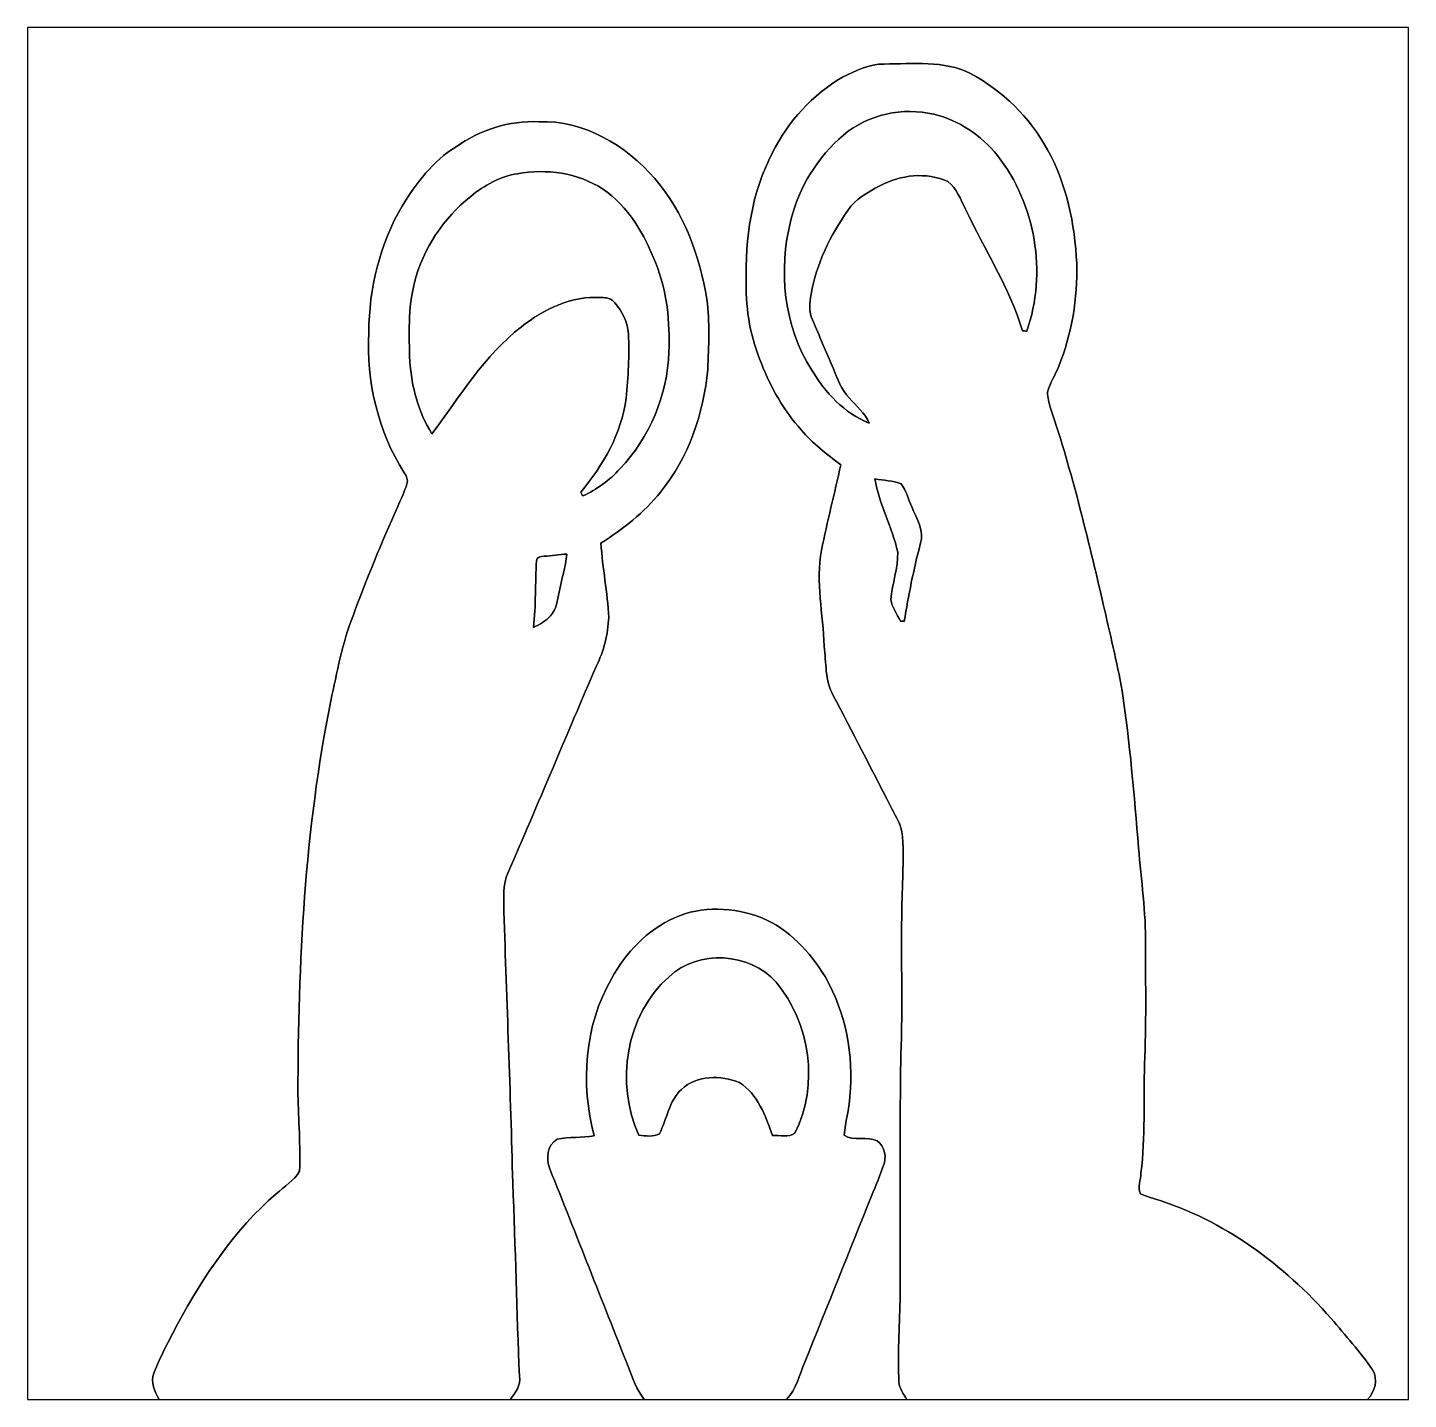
# Model space of a CAD drawing. Header units: centimetres. Extents: x -16.8 to 16.8, y -16.7 to 16.7.
import ezdxf

# ---------------------------------------------------------------- set-up
doc = ezdxf.new("R2010")
doc.units = ezdxf.units.CM
doc.header["$MEASUREMENT"] = 0
doc.layers.add('Layer 1', color=7, linetype='Continuous')

msp = doc.modelspace()

# ---------------------------------------------------------------- linework, layer by layer
at = {"layer": 'Layer 1', "color": 7}
for points, knots in [([(-16.77458, 16.66875), (-16.77458, 16.66875), (16.77458, 16.66875), (16.77458, 16.66875), (16.77458, 16.66875), (16.77458, 16.66875), (16.77458, -16.66875), (16.77458, -16.66875), (16.77458, -16.66875), (16.77458, -16.66875), (15.78046, -16.66875), (15.78046, -16.66875), (15.78046, -16.66875), (15.96496, -16.48495), (16.04821, -16.18686), (15.90393, -15.95261), (15.90393, -15.95261), (15.60618, -15.5067), (15.23647, -15.11476), (14.89781, -14.7006), (14.89781, -14.7006), (13.74599, -13.39638), (12.28901, -12.30736), (10.60979, -11.79689), (10.60979, -11.79689), (10.49443, -11.75561), (10.37202, -11.72845), (10.26407, -11.67059), (10.26407, -11.67059), (10.18187, -11.51572), (10.28065, -11.32664), (10.27465, -11.16259), (10.27465, -11.16259), (10.38931, -10.287), (10.33921, -9.40188), (10.36355, -8.52205), (10.36355, -8.52205), (10.40694, -7.55721), (10.38648, -6.59165), (10.39036, -5.62681), (10.39036, -5.62681), (10.39812, -4.83447), (10.28206, -4.04883), (10.2175, -3.26108), (10.2175, -3.26108), (10.1152, -1.98861), (10.00725, -0.71543), (9.82239, 0.54822), (9.82239, 0.54822), (9.69292, 1.25695), (9.51759, 1.95651), (9.36131, 2.65924), (9.36131, 2.65924), (8.9856, 4.25803), (8.60884, 5.8607), (8.08108, 7.41751), (8.08108, 7.41751), (8.04192, 7.54451), (8.00876, 7.67609), (8.00841, 7.80944), (8.00841, 7.80944), (8.07014, 8.03204), (8.19256, 8.23066), (8.28075, 8.44303), (8.28075, 8.44303), (8.60213, 9.23043), (8.73407, 10.08803), (8.71749, 10.93611), (8.71749, 10.93611), (8.66704, 11.89461), (8.47443, 12.86722), (7.99888, 13.71141), (7.99888, 13.71141), (7.57555, 14.4907), (6.91444, 15.13593), (6.13516, 15.55609), (6.13516, 15.55609), (5.48605, 15.87641), (4.73675, 15.78575), (4.03825, 15.78363), (4.03825, 15.78363), (3.67559, 15.78751), (3.34045, 15.62312), (3.02542, 15.46119), (3.02542, 15.46119), (2.2927, 15.03962), (1.70251, 14.38839), (1.32574, 13.6338), (1.32574, 13.6338), (0.81421, 12.66366), (0.65581, 11.54465), (0.68509, 10.45951), (0.68509, 10.45951), (0.67204, 9.79029), (0.79763, 9.12001), (1.05481, 8.5023), (1.05481, 8.5023), (1.28446, 7.91598), (1.60373, 7.36247), (2.02142, 6.8901), (2.02142, 6.8901), (2.29729, 6.5599), (2.64724, 6.30484), (2.98379, 6.04097), (2.98379, 6.04097), (2.82928, 5.35129), (2.65712, 4.66549), (2.51636, 3.97263), (2.51636, 3.97263), (2.36961, 3.19687), (2.55023, 2.41512), (2.58304, 1.63724), (2.58304, 1.63724), (2.62925, 1.23578), (2.59433, 0.80186), (2.80176, 0.43956), (2.80176, 0.43956), (3.26531, -0.45156), (3.72886, -1.34267), (4.18394, -2.23838), (4.18394, -2.23838), (4.28378, -2.44369), (4.41748, -2.63842), (4.46581, -2.86491), (4.46581, -2.86491), (4.5145, -3.21769), (4.49862, -3.5754), (4.4891, -3.93065), (4.4891, -3.93065), (4.42948, -5.24792), (4.48451, -6.56661), (4.45523, -7.88458), (4.45523, -7.88458), (4.39667, -10.01254), (4.44606, -12.14191), (4.42242, -14.27021), (4.42242, -14.27021), (4.40972, -14.9292), (4.3621, -15.58784), (4.39526, -16.24718), (4.39526, -16.24718), (4.40231, -16.40699), (4.51026, -16.53469), (4.58541, -16.66875), (4.58541, -16.66875), (4.58541, -16.66875), (1.66582, -16.66875), (1.66582, -16.66875), (1.66582, -16.66875), (1.90606, -16.42075), (1.97697, -16.06726), (2.11208, -15.76035), (2.11208, -15.76035), (2.65395, -14.40991), (3.19617, -13.05948), (3.73697, -11.70869), (3.73697, -11.70869), (3.82799, -11.47304), (3.937, -11.24373), (4.01285, -11.00279), (4.01285, -11.00279), (4.10739, -10.79641), (4.0573, -10.51772), (3.87033, -10.38225), (3.87033, -10.38225), (3.62126, -10.26336), (3.29248, -10.41012), (3.06388, -10.24361), (3.06388, -10.24361), (3.09421, -9.92858), (3.18594, -9.62096), (3.20604, -9.30416), (3.20604, -9.30416), (3.30024, -8.30368), (3.10374, -7.26793), (2.59997, -6.39445), (2.59997, -6.39445), (2.22814, -5.79437), (1.72614, -5.23734), (1.06116, -4.96429), (1.06116, -4.96429), (0.38806, -4.70464), (-0.39441, -4.66478), (-1.0601, -4.96641), (-1.0601, -4.96641), (-1.71979, -5.26274), (-2.24261, -5.8166), (-2.58692, -6.44454), (-2.58692, -6.44454), (-3.25226, -7.5879), (-3.34186, -9.00324), (-3.00778, -10.26619), (-3.00778, -10.26619), (-3.30729, -10.30817), (-3.61491, -10.28876), (-3.91054, -10.34768), (-3.91054, -10.34768), (-4.15643, -10.48138), (-4.18253, -10.82534), (-4.08587, -11.06558), (-4.08587, -11.06558), (-3.44805, -12.66578), (-2.81693, -14.2688), (-2.18369, -15.87077), (-2.18369, -15.87077), (-2.08386, -16.15052), (-1.97168, -16.42816), (-1.79282, -16.66875), (-1.79282, -16.66875), (-1.79282, -16.66875), (-5.05037, -16.66875), (-5.05037, -16.66875), (-5.05037, -16.66875), (-4.91949, -16.50824), (-4.78966, -16.32867), (-4.82388, -16.10713), (-4.82388, -16.10713), (-4.89479, -14.54291), (-4.91702, -12.97693), (-4.98687, -11.41271), (-4.98687, -11.41271), (-5.0419, -9.21314), (-5.13151, -7.01463), (-5.20171, -4.81542), (-5.20171, -4.81542), (-5.19289, -4.49862), (-5.24263, -4.15819), (-5.10011, -3.86292), (-5.10011, -3.86292), (-4.37198, -2.19534), (-3.67559, -0.514), (-2.95416, 1.15605), (-2.95416, 1.15605), (-2.77142, 1.52224), (-2.67088, 1.92793), (-2.65606, 2.33609), (-2.65606, 2.33609), (-2.68358, 2.94111), (-2.80599, 3.5366), (-2.84374, 4.14091), (-2.84374, 4.14091), (-2.30787, 4.48557), (-1.79176, 4.8768), (-1.39665, 5.38233), (-1.39665, 5.38233), (-0.71085, 6.223), (-0.34854, 7.28909), (-0.24906, 8.36048), (-0.24906, 8.36048), (-0.22331, 8.92775), (-0.19509, 9.50136), (-0.27234, 10.06581), (-0.27234, 10.06581), (-0.44485, 11.12379), (-0.8255, 12.18001), (-1.53529, 12.99951), (-1.53529, 12.99951), (-2.2352, 13.80807), (-3.2572, 14.42297), (-4.35645, 14.38169), (-4.35645, 14.38169), (-5.07153, 14.41379), (-5.78203, 14.18026), (-6.36552, 13.7728), (-6.36552, 13.7728), (-6.9282, 13.42637), (-7.3339, 12.88521), (-7.67539, 12.33135), (-7.67539, 12.33135), (-8.22043, 11.40813), (-8.47549, 10.32792), (-8.48572, 9.26112), (-8.48572, 9.26112), (-8.54004, 8.07544), (-8.27123, 6.85341), (-7.62247, 5.85047), (-7.62247, 5.85047), (-7.5752, 5.77074), (-7.5251, 5.6769), (-7.55721, 5.58165), (-7.55721, 5.58165), (-7.61541, 5.39115), (-7.70114, 5.21053), (-7.78157, 5.0292), (-7.78157, 5.0292), (-8.17386, 4.15784), (-8.53369, 3.27237), (-8.86848, 2.37737), (-8.86848, 2.37737), (-9.1253, 1.70921), (-9.25689, 1.00259), (-9.40999, 0.30586), (-9.40999, 0.30586), (-10.03935, -2.84021), (-10.20516, -6.05896), (-10.20692, -9.26077), (-10.20692, -9.26077), (-10.19528, -9.88025), (-10.14024, -10.50149), (-10.1667, -11.12061), (-10.1667, -11.12061), (-10.29406, -11.35627), (-10.53994, -11.49209), (-10.73185, -11.66954), (-10.73185, -11.66954), (-11.74256, -12.54619), (-12.50139, -13.67049), (-13.13356, -14.8403), (-13.13356, -14.8403), (-13.32759, -15.23436), (-13.55408, -15.61465), (-13.70577, -16.02811), (-13.70577, -16.02811), (-13.79149, -16.25212), (-13.68319, -16.47472), (-13.58124, -16.66875), (-13.58124, -16.66875), (-13.58124, -16.66875), (-16.77458, -16.66875), (-16.77458, -16.66875), (-16.77458, -16.66875), (-16.77458, -16.66875), (-16.77458, 16.66875), (-16.77458, 16.66875)], [0, 0, 0, 0, 0.01219512, 0.01219512, 0.01219512, 0.01219512, 0.02439024, 0.02439024, 0.02439024, 0.02439024, 0.03658537, 0.03658537, 0.03658537, 0.03658537, 0.04878049, 0.04878049, 0.04878049, 0.04878049, 0.06097561, 0.06097561, 0.06097561, 0.06097561, 0.07317073, 0.07317073, 0.07317073, 0.07317073, 0.08536585, 0.08536585, 0.08536585, 0.08536585, 0.09756098, 0.09756098, 0.09756098, 0.09756098, 0.1097561, 0.1097561, 0.1097561, 0.1097561, 0.12195122, 0.12195122, 0.12195122, 0.12195122, 0.13414634, 0.13414634, 0.13414634, 0.13414634, 0.14634146, 0.14634146, 0.14634146, 0.14634146, 0.15853659, 0.15853659, 0.15853659, 0.15853659, 0.17073171, 0.17073171, 0.17073171, 0.17073171, 0.18292683, 0.18292683, 0.18292683, 0.18292683, 0.19512195, 0.19512195, 0.19512195, 0.19512195, 0.20731707, 0.20731707, 0.20731707, 0.20731707, 0.2195122, 0.2195122, 0.2195122, 0.2195122, 0.23170732, 0.23170732, 0.23170732, 0.23170732, 0.24390244, 0.24390244, 0.24390244, 0.24390244, 0.25609756, 0.25609756, 0.25609756, 0.25609756, 0.26829268, 0.26829268, 0.26829268, 0.26829268, 0.2804878, 0.2804878, 0.2804878, 0.2804878, 0.29268293, 0.29268293, 0.29268293, 0.29268293, 0.30487805, 0.30487805, 0.30487805, 0.30487805, 0.31707317, 0.31707317, 0.31707317, 0.31707317, 0.32926829, 0.32926829, 0.32926829, 0.32926829, 0.34146341, 0.34146341, 0.34146341, 0.34146341, 0.35365854, 0.35365854, 0.35365854, 0.35365854, 0.36585366, 0.36585366, 0.36585366, 0.36585366, 0.37804878, 0.37804878, 0.37804878, 0.37804878, 0.3902439, 0.3902439, 0.3902439, 0.3902439, 0.40243902, 0.40243902, 0.40243902, 0.40243902, 0.41463415, 0.41463415, 0.41463415, 0.41463415, 0.42682927, 0.42682927, 0.42682927, 0.42682927, 0.43902439, 0.43902439, 0.43902439, 0.43902439, 0.45121951, 0.45121951, 0.45121951, 0.45121951, 0.46341463, 0.46341463, 0.46341463, 0.46341463, 0.47560976, 0.47560976, 0.47560976, 0.47560976, 0.48780488, 0.48780488, 0.48780488, 0.48780488, 0.5, 0.5, 0.5, 0.5, 0.51219512, 0.51219512, 0.51219512, 0.51219512, 0.52439024, 0.52439024, 0.52439024, 0.52439024, 0.53658537, 0.53658537, 0.53658537, 0.53658537, 0.54878049, 0.54878049, 0.54878049, 0.54878049, 0.56097561, 0.56097561, 0.56097561, 0.56097561, 0.57317073, 0.57317073, 0.57317073, 0.57317073, 0.58536585, 0.58536585, 0.58536585, 0.58536585, 0.59756098, 0.59756098, 0.59756098, 0.59756098, 0.6097561, 0.6097561, 0.6097561, 0.6097561, 0.62195122, 0.62195122, 0.62195122, 0.62195122, 0.63414634, 0.63414634, 0.63414634, 0.63414634, 0.64634146, 0.64634146, 0.64634146, 0.64634146, 0.65853659, 0.65853659, 0.65853659, 0.65853659, 0.67073171, 0.67073171, 0.67073171, 0.67073171, 0.68292683, 0.68292683, 0.68292683, 0.68292683, 0.69512195, 0.69512195, 0.69512195, 0.69512195, 0.70731707, 0.70731707, 0.70731707, 0.70731707, 0.7195122, 0.7195122, 0.7195122, 0.7195122, 0.73170732, 0.73170732, 0.73170732, 0.73170732, 0.74390244, 0.74390244, 0.74390244, 0.74390244, 0.75609756, 0.75609756, 0.75609756, 0.75609756, 0.76829268, 0.76829268, 0.76829268, 0.76829268, 0.7804878, 0.7804878, 0.7804878, 0.7804878, 0.79268293, 0.79268293, 0.79268293, 0.79268293, 0.80487805, 0.80487805, 0.80487805, 0.80487805, 0.81707317, 0.81707317, 0.81707317, 0.81707317, 0.82926829, 0.82926829, 0.82926829, 0.82926829, 0.84146341, 0.84146341, 0.84146341, 0.84146341, 0.85365854, 0.85365854, 0.85365854, 0.85365854, 0.86585366, 0.86585366, 0.86585366, 0.86585366, 0.87804878, 0.87804878, 0.87804878, 0.87804878, 0.8902439, 0.8902439, 0.8902439, 0.8902439, 0.90243902, 0.90243902, 0.90243902, 0.90243902, 0.91463415, 0.91463415, 0.91463415, 0.91463415, 0.92682927, 0.92682927, 0.92682927, 0.92682927, 0.93902439, 0.93902439, 0.93902439, 0.93902439, 0.95121951, 0.95121951, 0.95121951, 0.95121951, 0.96341463, 0.96341463, 0.96341463, 0.96341463, 0.97560976, 0.97560976, 0.97560976, 0.97560976, 1, 1, 1, 1]), ([(3.05117, 14.0589), (3.64878, 14.56549), (4.48627, 14.74082), (5.24404, 14.56302), (5.24404, 14.56302), (5.8547, 14.42085), (6.39657, 14.04549), (6.78991, 13.56325), (6.78991, 13.56325), (7.71525, 12.37827), (8.00241, 10.71457), (7.50182, 9.29358), (7.50182, 9.29358), (7.47642, 9.29464), (7.42491, 9.29711), (7.39951, 9.29816), (7.39951, 9.29816), (7.08307, 10.34697), (6.47206, 11.27125), (6.01521, 12.25938), (6.01521, 12.25938), (5.89386, 12.49116), (5.79826, 12.75891), (5.588, 12.92613), (5.588, 12.92613), (5.0613, 13.16778), (4.43336, 13.09123), (3.9303, 12.82524), (3.9303, 12.82524), (3.64596, 12.66754), (3.33551, 12.50915), (3.15666, 12.22446), (3.15666, 12.22446), (2.72274, 11.61803), (2.39466, 10.92659), (2.26095, 10.18928), (2.26095, 10.18928), (2.2225, 9.98361), (2.20063, 9.75924), (2.29306, 9.56381), (2.29306, 9.56381), (2.4705, 9.17187), (2.62819, 8.77111), (2.80282, 8.37777), (2.80282, 8.37777), (2.91077, 8.13223), (2.99508, 7.86412), (3.18841, 7.66868), (3.18841, 7.66868), (3.35703, 7.47219), (3.5754, 7.30497), (3.67312, 7.05697), (3.67312, 7.05697), (3.07093, 7.29333), (2.60526, 7.79956), (2.27859, 8.34566), (2.27859, 8.34566), (1.59314, 9.41176), (1.46191, 10.77383), (1.77024, 11.98774), (1.77024, 11.98774), (1.96568, 12.78961), (2.42499, 13.52303), (3.05117, 14.0589)], [0, 0, 0, 0, 0.05882353, 0.05882353, 0.05882353, 0.05882353, 0.11764706, 0.11764706, 0.11764706, 0.11764706, 0.17647059, 0.17647059, 0.17647059, 0.17647059, 0.23529412, 0.23529412, 0.23529412, 0.23529412, 0.29411765, 0.29411765, 0.29411765, 0.29411765, 0.35294118, 0.35294118, 0.35294118, 0.35294118, 0.41176471, 0.41176471, 0.41176471, 0.41176471, 0.47058824, 0.47058824, 0.47058824, 0.47058824, 0.52941176, 0.52941176, 0.52941176, 0.52941176, 0.58823529, 0.58823529, 0.58823529, 0.58823529, 0.64705882, 0.64705882, 0.64705882, 0.64705882, 0.70588235, 0.70588235, 0.70588235, 0.70588235, 0.76470588, 0.76470588, 0.76470588, 0.76470588, 0.82352941, 0.82352941, 0.82352941, 0.82352941, 0.88235294, 0.88235294, 0.88235294, 0.88235294, 1, 1, 1, 1]), ([(-4.8708, 13.11804), (-4.17054, 13.24398), (-3.4096, 13.14168), (-2.8067, 12.75009), (-2.8067, 12.75009), (-2.17452, 12.32217), (-1.77871, 11.64096), (-1.51448, 10.94034), (-1.51448, 10.94034), (-1.23402, 10.2616), (-1.16769, 9.51336), (-1.19098, 8.78558), (-1.19098, 8.78558), (-1.23331, 7.73571), (-1.65418, 6.7056), (-2.38301, 5.94572), (-2.38301, 5.94572), (-2.63349, 5.66596), (-2.94534, 5.44336), (-3.28542, 5.28602), (-3.28542, 5.28602), (-3.29812, 5.30931), (-3.32317, 5.35658), (-3.33587, 5.38021), (-3.33587, 5.38021), (-2.78553, 6.02968), (-2.34703, 6.80685), (-2.23238, 7.66163), (-2.23238, 7.66163), (-2.17946, 8.18021), (-2.14983, 8.70303), (-2.17558, 9.22443), (-2.17558, 9.22443), (-2.19569, 9.50666), (-2.32481, 9.76912), (-2.50543, 9.98255), (-2.50543, 9.98255), (-2.58516, 10.07851), (-2.7178, 10.11837), (-2.83986, 10.10638), (-2.83986, 10.10638), (-3.55247, 10.16459), (-4.23086, 9.82592), (-4.77767, 9.39906), (-4.77767, 9.39906), (-5.67866, 8.69668), (-6.27451, 7.70079), (-6.95008, 6.79873), (-6.95008, 6.79873), (-7.28416, 7.32155), (-7.44149, 7.94244), (-7.49053, 8.55557), (-7.49053, 8.55557), (-7.50429, 9.19551), (-7.53745, 9.85026), (-7.37341, 10.47538), (-7.37341, 10.47538), (-7.17127, 11.30124), (-6.66503, 12.03784), (-6.00569, 12.567), (-6.00569, 12.567), (-5.68008, 12.83794), (-5.29378, 13.05384), (-4.8708, 13.11804)], [0, 0, 0, 0, 0.05882353, 0.05882353, 0.05882353, 0.05882353, 0.11764706, 0.11764706, 0.11764706, 0.11764706, 0.17647059, 0.17647059, 0.17647059, 0.17647059, 0.23529412, 0.23529412, 0.23529412, 0.23529412, 0.29411765, 0.29411765, 0.29411765, 0.29411765, 0.35294118, 0.35294118, 0.35294118, 0.35294118, 0.41176471, 0.41176471, 0.41176471, 0.41176471, 0.47058824, 0.47058824, 0.47058824, 0.47058824, 0.52941176, 0.52941176, 0.52941176, 0.52941176, 0.58823529, 0.58823529, 0.58823529, 0.58823529, 0.64705882, 0.64705882, 0.64705882, 0.64705882, 0.70588235, 0.70588235, 0.70588235, 0.70588235, 0.76470588, 0.76470588, 0.76470588, 0.76470588, 0.82352941, 0.82352941, 0.82352941, 0.82352941, 0.88235294, 0.88235294, 0.88235294, 0.88235294, 1, 1, 1, 1]), ([(3.81459, 5.70195), (4.02272, 5.65503), (4.25344, 5.67126), (4.44853, 5.57777), (4.44853, 5.57777), (4.57906, 5.41937), (4.61927, 5.20735), (4.70676, 5.02391), (4.70676, 5.02391), (4.82, 4.73322), (5.02779, 4.43865), (4.91419, 4.11163), (4.91419, 4.11163), (4.75051, 3.49497), (4.6295, 2.86844), (4.52579, 2.23943), (4.52579, 2.23943), (4.50215, 2.24049), (4.45523, 2.24296), (4.43195, 2.24402), (4.43195, 2.24402), (4.34869, 2.41723), (4.22628, 2.57916), (4.1977, 2.77248), (4.1977, 2.77248), (4.23404, 3.15666), (4.37762, 3.53201), (4.36633, 3.92148), (4.36633, 3.92148), (4.2358, 4.53037), (3.90984, 5.08423), (3.81459, 5.70195)], [0, 0, 0, 0, 0.11111111, 0.11111111, 0.11111111, 0.11111111, 0.22222222, 0.22222222, 0.22222222, 0.22222222, 0.33333333, 0.33333333, 0.33333333, 0.33333333, 0.44444444, 0.44444444, 0.44444444, 0.44444444, 0.55555556, 0.55555556, 0.55555556, 0.55555556, 0.66666667, 0.66666667, 0.66666667, 0.66666667, 0.77777778, 0.77777778, 0.77777778, 0.77777778, 1, 1, 1, 1]), ([(-4.22487, 3.82058), (-4.04072, 3.83187), (-3.85798, 3.86009), (-3.67383, 3.87456), (-3.67383, 3.87456), (-3.70628, 3.56023), (-3.79801, 3.25649), (-3.86009, 2.94746), (-3.86009, 2.94746), (-3.91478, 2.75519), (-3.91478, 2.52483), (-4.06823, 2.3749), (-4.06823, 2.3749), (-4.18006, 2.24684), (-4.33705, 2.17276), (-4.48028, 2.08668), (-4.48028, 2.08668), (-4.42666, 2.62678), (-4.44041, 3.17077), (-4.41219, 3.71122), (-4.41219, 3.71122), (-4.40937, 3.81141), (-4.29966, 3.81176), (-4.22487, 3.82058)], [0, 0, 0, 0, 0.14285714, 0.14285714, 0.14285714, 0.14285714, 0.28571429, 0.28571429, 0.28571429, 0.28571429, 0.42857143, 0.42857143, 0.42857143, 0.42857143, 0.57142857, 0.57142857, 0.57142857, 0.57142857, 0.71428571, 0.71428571, 0.71428571, 0.71428571, 1, 1, 1, 1]), ([(-1.18886, -6.39586), (-0.47801, -5.73652), (0.76906, -5.79896), (1.41076, -6.52639), (1.41076, -6.52639), (2.24084, -7.52969), (2.45745, -9.0237), (1.87007, -10.19704), (1.87007, -10.19704), (1.71309, -10.3124), (1.50001, -10.24502), (1.32115, -10.25772), (1.32115, -10.25772), (1.15464, -9.78076), (0.9719, -9.25019), (0.51999, -8.96973), (0.51999, -8.96973), (0.06985, -8.78522), (-0.5147, -8.78134), (-0.88547, -9.13412), (-0.88547, -9.13412), (-1.1938, -9.42093), (-1.24143, -9.86049), (-1.42452, -10.21609), (-1.42452, -10.21609), (-1.57163, -10.30076), (-1.75754, -10.26195), (-1.92017, -10.24996), (-1.92017, -10.24996), (-2.50049, -8.98666), (-2.24966, -7.33249), (-1.18886, -6.39586)], [0, 0, 0, 0, 0.11111111, 0.11111111, 0.11111111, 0.11111111, 0.22222222, 0.22222222, 0.22222222, 0.22222222, 0.33333333, 0.33333333, 0.33333333, 0.33333333, 0.44444444, 0.44444444, 0.44444444, 0.44444444, 0.55555556, 0.55555556, 0.55555556, 0.55555556, 0.66666667, 0.66666667, 0.66666667, 0.66666667, 0.77777778, 0.77777778, 0.77777778, 0.77777778, 1, 1, 1, 1])]:
    msp.add_open_spline(points, degree=3, knots=knots, dxfattribs=at)
at = {"layer": 'Layer 1'}
for points, knots in [([(3.02542, 15.46119), (3.34045, 15.62312), (3.67559, 15.78751), (4.03825, 15.78363), (4.03825, 15.78363), (4.73675, 15.78575), (5.48605, 15.87641), (6.13516, 15.55609), (6.13516, 15.55609), (6.91444, 15.13593), (7.57555, 14.4907), (7.99888, 13.71141), (7.99888, 13.71141), (8.47443, 12.86722), (8.66704, 11.89461), (8.71749, 10.93611), (8.71749, 10.93611), (8.73407, 10.08803), (8.60213, 9.23043), (8.28075, 8.44303), (8.28075, 8.44303), (8.19256, 8.23066), (8.07014, 8.03204), (8.00841, 7.80944), (8.00841, 7.80944), (8.00876, 7.67609), (8.04192, 7.54451), (8.08108, 7.41751), (8.08108, 7.41751), (8.60884, 5.8607), (8.9856, 4.25803), (9.36131, 2.65924), (9.36131, 2.65924), (9.51759, 1.95651), (9.69292, 1.25695), (9.82239, 0.54822), (9.82239, 0.54822), (10.00725, -0.71543), (10.1152, -1.98861), (10.2175, -3.26108), (10.2175, -3.26108), (10.28206, -4.04883), (10.39812, -4.83447), (10.39036, -5.62681), (10.39036, -5.62681), (10.38648, -6.59165), (10.40694, -7.55721), (10.36355, -8.52205), (10.36355, -8.52205), (10.33921, -9.40188), (10.38931, -10.287), (10.27465, -11.16259), (10.27465, -11.16259), (10.28065, -11.32664), (10.18187, -11.51572), (10.26407, -11.67059), (10.26407, -11.67059), (10.37202, -11.72845), (10.49443, -11.75561), (10.60979, -11.79689), (10.60979, -11.79689), (12.28901, -12.30736), (13.74599, -13.39638), (14.89781, -14.7006), (14.89781, -14.7006), (15.23647, -15.11476), (15.60618, -15.5067), (15.90393, -15.95261), (15.90393, -15.95261), (16.04821, -16.18686), (15.96496, -16.48495), (15.78046, -16.66875), (15.78046, -16.66875), (15.78046, -16.66875), (4.58541, -16.66875), (4.58541, -16.66875), (4.58541, -16.66875), (4.51026, -16.53469), (4.40231, -16.40699), (4.39526, -16.24718), (4.39526, -16.24718), (4.3621, -15.58784), (4.40972, -14.9292), (4.42242, -14.27021), (4.42242, -14.27021), (4.44606, -12.14191), (4.39667, -10.01254), (4.45523, -7.88458), (4.45523, -7.88458), (4.48451, -6.56661), (4.42948, -5.24792), (4.4891, -3.93065), (4.4891, -3.93065), (4.49862, -3.5754), (4.5145, -3.21769), (4.46581, -2.86491), (4.46581, -2.86491), (4.41748, -2.63842), (4.28378, -2.44369), (4.18394, -2.23838), (4.18394, -2.23838), (3.72886, -1.34267), (3.26531, -0.45156), (2.80176, 0.43956), (2.80176, 0.43956), (2.59433, 0.80186), (2.62925, 1.23578), (2.58304, 1.63724), (2.58304, 1.63724), (2.55023, 2.41512), (2.36961, 3.19687), (2.51636, 3.97263), (2.51636, 3.97263), (2.65712, 4.66549), (2.82928, 5.35129), (2.98379, 6.04097), (2.98379, 6.04097), (2.64724, 6.30484), (2.29729, 6.5599), (2.02142, 6.8901), (2.02142, 6.8901), (1.60373, 7.36247), (1.28446, 7.91598), (1.05481, 8.5023), (1.05481, 8.5023), (0.79763, 9.12001), (0.67204, 9.79029), (0.68509, 10.45951), (0.68509, 10.45951), (0.65581, 11.54465), (0.81421, 12.66366), (1.32574, 13.6338), (1.32574, 13.6338), (1.70251, 14.38839), (2.2927, 15.03962), (3.02542, 15.46119), (3.02542, 15.46119), (3.02542, 15.46119), (3.02542, 15.46119), (3.02542, 15.46119)], [0, 0, 0, 0, 0.02777778, 0.02777778, 0.02777778, 0.02777778, 0.05555556, 0.05555556, 0.05555556, 0.05555556, 0.08333333, 0.08333333, 0.08333333, 0.08333333, 0.11111111, 0.11111111, 0.11111111, 0.11111111, 0.13888889, 0.13888889, 0.13888889, 0.13888889, 0.16666667, 0.16666667, 0.16666667, 0.16666667, 0.19444444, 0.19444444, 0.19444444, 0.19444444, 0.22222222, 0.22222222, 0.22222222, 0.22222222, 0.25, 0.25, 0.25, 0.25, 0.27777778, 0.27777778, 0.27777778, 0.27777778, 0.30555556, 0.30555556, 0.30555556, 0.30555556, 0.33333333, 0.33333333, 0.33333333, 0.33333333, 0.36111111, 0.36111111, 0.36111111, 0.36111111, 0.38888889, 0.38888889, 0.38888889, 0.38888889, 0.41666667, 0.41666667, 0.41666667, 0.41666667, 0.44444444, 0.44444444, 0.44444444, 0.44444444, 0.47222222, 0.47222222, 0.47222222, 0.47222222, 0.5, 0.5, 0.5, 0.5, 0.52777778, 0.52777778, 0.52777778, 0.52777778, 0.55555556, 0.55555556, 0.55555556, 0.55555556, 0.58333333, 0.58333333, 0.58333333, 0.58333333, 0.61111111, 0.61111111, 0.61111111, 0.61111111, 0.63888889, 0.63888889, 0.63888889, 0.63888889, 0.66666667, 0.66666667, 0.66666667, 0.66666667, 0.69444444, 0.69444444, 0.69444444, 0.69444444, 0.72222222, 0.72222222, 0.72222222, 0.72222222, 0.75, 0.75, 0.75, 0.75, 0.77777778, 0.77777778, 0.77777778, 0.77777778, 0.80555556, 0.80555556, 0.80555556, 0.80555556, 0.83333333, 0.83333333, 0.83333333, 0.83333333, 0.86111111, 0.86111111, 0.86111111, 0.86111111, 0.88888889, 0.88888889, 0.88888889, 0.88888889, 0.91666667, 0.91666667, 0.91666667, 0.91666667, 0.94444444, 0.94444444, 0.94444444, 0.94444444, 1, 1, 1, 1]), ([(3.05117, 14.0589), (2.42499, 13.52303), (1.96568, 12.78961), (1.77024, 11.98774), (1.77024, 11.98774), (1.46191, 10.77383), (1.59314, 9.41176), (2.27859, 8.34566), (2.27859, 8.34566), (2.60526, 7.79956), (3.07093, 7.29333), (3.67312, 7.05697), (3.67312, 7.05697), (3.5754, 7.30497), (3.35703, 7.47219), (3.18841, 7.66868), (3.18841, 7.66868), (2.99508, 7.86412), (2.91077, 8.13223), (2.80282, 8.37777), (2.80282, 8.37777), (2.62819, 8.77111), (2.4705, 9.17187), (2.29306, 9.56381), (2.29306, 9.56381), (2.20063, 9.75924), (2.2225, 9.98361), (2.26095, 10.18928), (2.26095, 10.18928), (2.39466, 10.92659), (2.72274, 11.61803), (3.15666, 12.22446), (3.15666, 12.22446), (3.33551, 12.50915), (3.64596, 12.66754), (3.9303, 12.82524), (3.9303, 12.82524), (4.43336, 13.09123), (5.0613, 13.16778), (5.588, 12.92613), (5.588, 12.92613), (5.79826, 12.75891), (5.89386, 12.49116), (6.01521, 12.25938), (6.01521, 12.25938), (6.47206, 11.27125), (7.08307, 10.34697), (7.39951, 9.29816), (7.39951, 9.29816), (7.42491, 9.29711), (7.47642, 9.29464), (7.50182, 9.29358), (7.50182, 9.29358), (8.00241, 10.71457), (7.71525, 12.37827), (6.78991, 13.56325), (6.78991, 13.56325), (6.39657, 14.04549), (5.8547, 14.42085), (5.24404, 14.56302), (5.24404, 14.56302), (4.48627, 14.74082), (3.64878, 14.56549), (3.05117, 14.0589), (3.05117, 14.0589), (3.05117, 14.0589), (3.05117, 14.0589), (3.05117, 14.0589)], [0, 0, 0, 0, 0.05555556, 0.05555556, 0.05555556, 0.05555556, 0.11111111, 0.11111111, 0.11111111, 0.11111111, 0.16666667, 0.16666667, 0.16666667, 0.16666667, 0.22222222, 0.22222222, 0.22222222, 0.22222222, 0.27777778, 0.27777778, 0.27777778, 0.27777778, 0.33333333, 0.33333333, 0.33333333, 0.33333333, 0.38888889, 0.38888889, 0.38888889, 0.38888889, 0.44444444, 0.44444444, 0.44444444, 0.44444444, 0.5, 0.5, 0.5, 0.5, 0.55555556, 0.55555556, 0.55555556, 0.55555556, 0.61111111, 0.61111111, 0.61111111, 0.61111111, 0.66666667, 0.66666667, 0.66666667, 0.66666667, 0.72222222, 0.72222222, 0.72222222, 0.72222222, 0.77777778, 0.77777778, 0.77777778, 0.77777778, 0.83333333, 0.83333333, 0.83333333, 0.83333333, 0.88888889, 0.88888889, 0.88888889, 0.88888889, 1, 1, 1, 1]), ([(-6.36552, 13.7728), (-5.78203, 14.18026), (-5.07153, 14.41379), (-4.35645, 14.38169), (-4.35645, 14.38169), (-3.2572, 14.42297), (-2.2352, 13.80807), (-1.53529, 12.99951), (-1.53529, 12.99951), (-0.8255, 12.18001), (-0.44485, 11.12379), (-0.27234, 10.06581), (-0.27234, 10.06581), (-0.19509, 9.50136), (-0.22331, 8.92775), (-0.24906, 8.36048), (-0.24906, 8.36048), (-0.34854, 7.28909), (-0.71085, 6.223), (-1.39665, 5.38233), (-1.39665, 5.38233), (-1.79176, 4.8768), (-2.30787, 4.48557), (-2.84374, 4.14091), (-2.84374, 4.14091), (-2.80599, 3.5366), (-2.68358, 2.94111), (-2.65606, 2.33609), (-2.65606, 2.33609), (-2.67088, 1.92793), (-2.77142, 1.52224), (-2.95416, 1.15605), (-2.95416, 1.15605), (-3.67559, -0.514), (-4.37198, -2.19534), (-5.10011, -3.86292), (-5.10011, -3.86292), (-5.24263, -4.15819), (-5.19289, -4.49862), (-5.20171, -4.81542), (-5.20171, -4.81542), (-5.13151, -7.01463), (-5.0419, -9.21314), (-4.98687, -11.41271), (-4.98687, -11.41271), (-4.91702, -12.97693), (-4.89479, -14.54291), (-4.82388, -16.10713), (-4.82388, -16.10713), (-4.78966, -16.32867), (-4.91949, -16.50824), (-5.05037, -16.66875), (-5.05037, -16.66875), (-5.05037, -16.66875), (-13.58124, -16.66875), (-13.58124, -16.66875), (-13.58124, -16.66875), (-13.68319, -16.47472), (-13.79149, -16.25212), (-13.70577, -16.02811), (-13.70577, -16.02811), (-13.55408, -15.61465), (-13.32759, -15.23436), (-13.13356, -14.8403), (-13.13356, -14.8403), (-12.50139, -13.67049), (-11.74256, -12.54619), (-10.73185, -11.66954), (-10.73185, -11.66954), (-10.53994, -11.49209), (-10.29406, -11.35627), (-10.1667, -11.12061), (-10.1667, -11.12061), (-10.14024, -10.50149), (-10.19528, -9.88025), (-10.20692, -9.26077), (-10.20692, -9.26077), (-10.20516, -6.05896), (-10.03935, -2.84021), (-9.40999, 0.30586), (-9.40999, 0.30586), (-9.25689, 1.00259), (-9.1253, 1.70921), (-8.86848, 2.37737), (-8.86848, 2.37737), (-8.53369, 3.27237), (-8.17386, 4.15784), (-7.78157, 5.0292), (-7.78157, 5.0292), (-7.70114, 5.21053), (-7.61541, 5.39115), (-7.55721, 5.58165), (-7.55721, 5.58165), (-7.5251, 5.6769), (-7.5752, 5.77074), (-7.62247, 5.85047), (-7.62247, 5.85047), (-8.27123, 6.85341), (-8.54004, 8.07544), (-8.48572, 9.26112), (-8.48572, 9.26112), (-8.47549, 10.32792), (-8.22043, 11.40813), (-7.67539, 12.33135), (-7.67539, 12.33135), (-7.3339, 12.88521), (-6.9282, 13.42637), (-6.36552, 13.7728), (-6.36552, 13.7728), (-6.36552, 13.7728), (-6.36552, 13.7728), (-6.36552, 13.7728)], [0, 0, 0, 0, 0.03448276, 0.03448276, 0.03448276, 0.03448276, 0.06896552, 0.06896552, 0.06896552, 0.06896552, 0.10344828, 0.10344828, 0.10344828, 0.10344828, 0.13793103, 0.13793103, 0.13793103, 0.13793103, 0.17241379, 0.17241379, 0.17241379, 0.17241379, 0.20689655, 0.20689655, 0.20689655, 0.20689655, 0.24137931, 0.24137931, 0.24137931, 0.24137931, 0.27586207, 0.27586207, 0.27586207, 0.27586207, 0.31034483, 0.31034483, 0.31034483, 0.31034483, 0.34482759, 0.34482759, 0.34482759, 0.34482759, 0.37931034, 0.37931034, 0.37931034, 0.37931034, 0.4137931, 0.4137931, 0.4137931, 0.4137931, 0.44827586, 0.44827586, 0.44827586, 0.44827586, 0.48275862, 0.48275862, 0.48275862, 0.48275862, 0.51724138, 0.51724138, 0.51724138, 0.51724138, 0.55172414, 0.55172414, 0.55172414, 0.55172414, 0.5862069, 0.5862069, 0.5862069, 0.5862069, 0.62068966, 0.62068966, 0.62068966, 0.62068966, 0.65517241, 0.65517241, 0.65517241, 0.65517241, 0.68965517, 0.68965517, 0.68965517, 0.68965517, 0.72413793, 0.72413793, 0.72413793, 0.72413793, 0.75862069, 0.75862069, 0.75862069, 0.75862069, 0.79310345, 0.79310345, 0.79310345, 0.79310345, 0.82758621, 0.82758621, 0.82758621, 0.82758621, 0.86206897, 0.86206897, 0.86206897, 0.86206897, 0.89655172, 0.89655172, 0.89655172, 0.89655172, 0.93103448, 0.93103448, 0.93103448, 0.93103448, 1, 1, 1, 1]), ([(-4.8708, 13.11804), (-5.29378, 13.05384), (-5.68008, 12.83794), (-6.00569, 12.567), (-6.00569, 12.567), (-6.66503, 12.03784), (-7.17127, 11.30124), (-7.37341, 10.47538), (-7.37341, 10.47538), (-7.53745, 9.85026), (-7.50429, 9.19551), (-7.49053, 8.55557), (-7.49053, 8.55557), (-7.44149, 7.94244), (-7.28416, 7.32155), (-6.95008, 6.79873), (-6.95008, 6.79873), (-6.27451, 7.70079), (-5.67866, 8.69668), (-4.77767, 9.39906), (-4.77767, 9.39906), (-4.23086, 9.82592), (-3.55247, 10.16459), (-2.83986, 10.10638), (-2.83986, 10.10638), (-2.7178, 10.11837), (-2.58516, 10.07851), (-2.50543, 9.98255), (-2.50543, 9.98255), (-2.32481, 9.76912), (-2.19569, 9.50666), (-2.17558, 9.22443), (-2.17558, 9.22443), (-2.14983, 8.70303), (-2.17946, 8.18021), (-2.23238, 7.66163), (-2.23238, 7.66163), (-2.34703, 6.80685), (-2.78553, 6.02968), (-3.33587, 5.38021), (-3.33587, 5.38021), (-3.32317, 5.35658), (-3.29812, 5.30931), (-3.28542, 5.28602), (-3.28542, 5.28602), (-2.94534, 5.44336), (-2.63349, 5.66596), (-2.38301, 5.94572), (-2.38301, 5.94572), (-1.65418, 6.7056), (-1.23331, 7.73571), (-1.19098, 8.78558), (-1.19098, 8.78558), (-1.16769, 9.51336), (-1.23402, 10.2616), (-1.51448, 10.94034), (-1.51448, 10.94034), (-1.77871, 11.64096), (-2.17452, 12.32217), (-2.8067, 12.75009), (-2.8067, 12.75009), (-3.4096, 13.14168), (-4.17054, 13.24398), (-4.8708, 13.11804), (-4.8708, 13.11804), (-4.8708, 13.11804), (-4.8708, 13.11804), (-4.8708, 13.11804)], [0, 0, 0, 0, 0.05555556, 0.05555556, 0.05555556, 0.05555556, 0.11111111, 0.11111111, 0.11111111, 0.11111111, 0.16666667, 0.16666667, 0.16666667, 0.16666667, 0.22222222, 0.22222222, 0.22222222, 0.22222222, 0.27777778, 0.27777778, 0.27777778, 0.27777778, 0.33333333, 0.33333333, 0.33333333, 0.33333333, 0.38888889, 0.38888889, 0.38888889, 0.38888889, 0.44444444, 0.44444444, 0.44444444, 0.44444444, 0.5, 0.5, 0.5, 0.5, 0.55555556, 0.55555556, 0.55555556, 0.55555556, 0.61111111, 0.61111111, 0.61111111, 0.61111111, 0.66666667, 0.66666667, 0.66666667, 0.66666667, 0.72222222, 0.72222222, 0.72222222, 0.72222222, 0.77777778, 0.77777778, 0.77777778, 0.77777778, 0.83333333, 0.83333333, 0.83333333, 0.83333333, 0.88888889, 0.88888889, 0.88888889, 0.88888889, 1, 1, 1, 1]), ([(3.81459, 5.70195), (3.90984, 5.08423), (4.2358, 4.53037), (4.36633, 3.92148), (4.36633, 3.92148), (4.37762, 3.53201), (4.23404, 3.15666), (4.1977, 2.77248), (4.1977, 2.77248), (4.22628, 2.57916), (4.34869, 2.41723), (4.43195, 2.24402), (4.43195, 2.24402), (4.45523, 2.24296), (4.50215, 2.24049), (4.52579, 2.23943), (4.52579, 2.23943), (4.6295, 2.86844), (4.75051, 3.49497), (4.91419, 4.11163), (4.91419, 4.11163), (5.02779, 4.43865), (4.82, 4.73322), (4.70676, 5.02391), (4.70676, 5.02391), (4.61927, 5.20735), (4.57906, 5.41937), (4.44853, 5.57777), (4.44853, 5.57777), (4.25344, 5.67126), (4.02272, 5.65503), (3.81459, 5.70195)], [0, 0, 0, 0, 0.11111111, 0.11111111, 0.11111111, 0.11111111, 0.22222222, 0.22222222, 0.22222222, 0.22222222, 0.33333333, 0.33333333, 0.33333333, 0.33333333, 0.44444444, 0.44444444, 0.44444444, 0.44444444, 0.55555556, 0.55555556, 0.55555556, 0.55555556, 0.66666667, 0.66666667, 0.66666667, 0.66666667, 0.77777778, 0.77777778, 0.77777778, 0.77777778, 1, 1, 1, 1]), ([(-4.22487, 3.82058), (-4.29966, 3.81176), (-4.40937, 3.81141), (-4.41219, 3.71122), (-4.41219, 3.71122), (-4.44041, 3.17077), (-4.42666, 2.62678), (-4.48028, 2.08668), (-4.48028, 2.08668), (-4.33705, 2.17276), (-4.18006, 2.24684), (-4.06823, 2.3749), (-4.06823, 2.3749), (-3.91478, 2.52483), (-3.91478, 2.75519), (-3.86009, 2.94746), (-3.86009, 2.94746), (-3.79801, 3.25649), (-3.70628, 3.56023), (-3.67383, 3.87456), (-3.67383, 3.87456), (-3.85798, 3.86009), (-4.04072, 3.83187), (-4.22487, 3.82058)], [0, 0, 0, 0, 0.14285714, 0.14285714, 0.14285714, 0.14285714, 0.28571429, 0.28571429, 0.28571429, 0.28571429, 0.42857143, 0.42857143, 0.42857143, 0.42857143, 0.57142857, 0.57142857, 0.57142857, 0.57142857, 0.71428571, 0.71428571, 0.71428571, 0.71428571, 1, 1, 1, 1]), ([(-1.0601, -4.96641), (-0.39441, -4.66478), (0.38806, -4.70464), (1.06116, -4.96429), (1.06116, -4.96429), (1.72614, -5.23734), (2.22814, -5.79437), (2.59997, -6.39445), (2.59997, -6.39445), (3.10374, -7.26793), (3.30024, -8.30368), (3.20604, -9.30416), (3.20604, -9.30416), (3.18594, -9.62096), (3.09421, -9.92858), (3.06388, -10.24361), (3.06388, -10.24361), (3.29248, -10.41012), (3.62126, -10.26336), (3.87033, -10.38225), (3.87033, -10.38225), (4.0573, -10.51772), (4.10739, -10.79641), (4.01285, -11.00279), (4.01285, -11.00279), (3.937, -11.24373), (3.82799, -11.47304), (3.73697, -11.70869), (3.73697, -11.70869), (3.19617, -13.05948), (2.65395, -14.40991), (2.11208, -15.76035), (2.11208, -15.76035), (1.97697, -16.06726), (1.90606, -16.42075), (1.66582, -16.66875), (1.66582, -16.66875), (1.66582, -16.66875), (-1.79282, -16.66875), (-1.79282, -16.66875), (-1.79282, -16.66875), (-1.97168, -16.42816), (-2.08386, -16.15052), (-2.18369, -15.87077), (-2.18369, -15.87077), (-2.81693, -14.2688), (-3.44805, -12.66578), (-4.08587, -11.06558), (-4.08587, -11.06558), (-4.18253, -10.82534), (-4.15643, -10.48138), (-3.91054, -10.34768), (-3.91054, -10.34768), (-3.61491, -10.28876), (-3.30729, -10.30817), (-3.00778, -10.26619), (-3.00778, -10.26619), (-3.34186, -9.00324), (-3.25226, -7.5879), (-2.58692, -6.44454), (-2.58692, -6.44454), (-2.24261, -5.8166), (-1.71979, -5.26274), (-1.0601, -4.96641), (-1.0601, -4.96641), (-1.0601, -4.96641), (-1.0601, -4.96641), (-1.0601, -4.96641)], [0, 0, 0, 0, 0.05555556, 0.05555556, 0.05555556, 0.05555556, 0.11111111, 0.11111111, 0.11111111, 0.11111111, 0.16666667, 0.16666667, 0.16666667, 0.16666667, 0.22222222, 0.22222222, 0.22222222, 0.22222222, 0.27777778, 0.27777778, 0.27777778, 0.27777778, 0.33333333, 0.33333333, 0.33333333, 0.33333333, 0.38888889, 0.38888889, 0.38888889, 0.38888889, 0.44444444, 0.44444444, 0.44444444, 0.44444444, 0.5, 0.5, 0.5, 0.5, 0.55555556, 0.55555556, 0.55555556, 0.55555556, 0.61111111, 0.61111111, 0.61111111, 0.61111111, 0.66666667, 0.66666667, 0.66666667, 0.66666667, 0.72222222, 0.72222222, 0.72222222, 0.72222222, 0.77777778, 0.77777778, 0.77777778, 0.77777778, 0.83333333, 0.83333333, 0.83333333, 0.83333333, 0.88888889, 0.88888889, 0.88888889, 0.88888889, 1, 1, 1, 1]), ([(-1.18886, -6.39586), (-2.24966, -7.33249), (-2.50049, -8.98666), (-1.92017, -10.24996), (-1.92017, -10.24996), (-1.75754, -10.26195), (-1.57163, -10.30076), (-1.42452, -10.21609), (-1.42452, -10.21609), (-1.24143, -9.86049), (-1.1938, -9.42093), (-0.88547, -9.13412), (-0.88547, -9.13412), (-0.5147, -8.78134), (0.06985, -8.78522), (0.51999, -8.96973), (0.51999, -8.96973), (0.9719, -9.25019), (1.15464, -9.78076), (1.32115, -10.25772), (1.32115, -10.25772), (1.50001, -10.24502), (1.71309, -10.3124), (1.87007, -10.19704), (1.87007, -10.19704), (2.45745, -9.0237), (2.24084, -7.52969), (1.41076, -6.52639), (1.41076, -6.52639), (0.76906, -5.79896), (-0.47801, -5.73652), (-1.18886, -6.39586)], [0, 0, 0, 0, 0.11111111, 0.11111111, 0.11111111, 0.11111111, 0.22222222, 0.22222222, 0.22222222, 0.22222222, 0.33333333, 0.33333333, 0.33333333, 0.33333333, 0.44444444, 0.44444444, 0.44444444, 0.44444444, 0.55555556, 0.55555556, 0.55555556, 0.55555556, 0.66666667, 0.66666667, 0.66666667, 0.66666667, 0.77777778, 0.77777778, 0.77777778, 0.77777778, 1, 1, 1, 1])]:
    msp.add_open_spline(points, degree=3, knots=knots, dxfattribs=at)

doc.saveas('drawing.dxf')
